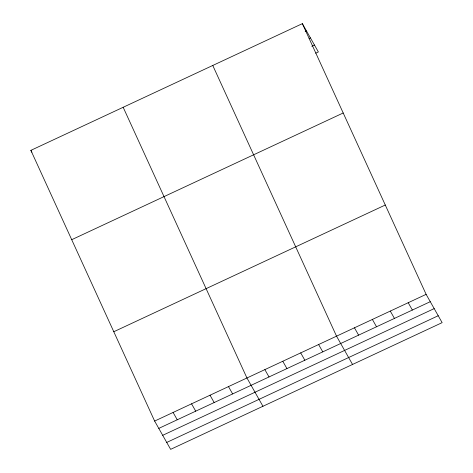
<?xml version="1.0" encoding="UTF-8"?>
<svg xmlns="http://www.w3.org/2000/svg" width="473" height="473" viewBox="0 0 473 473"><rect width="100%" height="100%" fill="white"/><g stroke="black" fill="none" stroke-linecap="round" stroke-linejoin="round"><path stroke-width="0.71" d="M302.359 23.65L426.126 294.354L442.131 322.639L170.641 449.35L154.636 421.065L30.869 150.361L302.359 23.65L318.364 51.935L315.71 53.177M305.18 31.602L306.51 30.982M309.094 38.52L310.418 37.899M311.796 46.259L314.45 45.024M71.713 239.693L343.203 112.982M113.792 331.733L385.282 205.022M154.636 421.065L426.126 294.354M158.786 428.396L430.276 301.691M162.7 435.314L434.19 308.603M166.727 442.438L438.223 315.728M408.211 302.72L412.361 310.052M390.29 311.08L394.441 318.412M372.375 319.441L376.52 326.778M354.454 327.807L358.605 335.138M352.539 364.452L336.534 336.167L212.767 65.463M318.619 344.533L322.769 351.865M300.698 352.893L304.849 360.231M282.783 361.26L286.928 368.591M264.862 369.62L269.013 376.951M262.947 406.272L246.941 377.98L123.175 107.276M228.483 386.601L232.633 393.932M210.024 395.215L214.168 402.547M191.559 403.83L195.71 411.167M30.869 150.361L31.904 152.194M173.1 412.45L177.245 419.782"/></g></svg>
